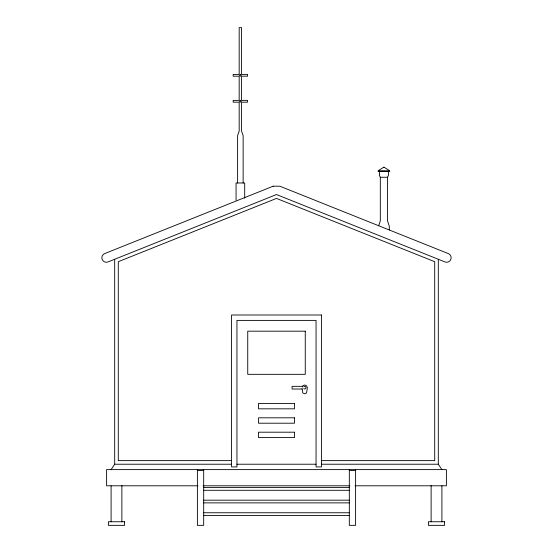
<?xml version="1.0" encoding="UTF-8"?>
<svg xmlns="http://www.w3.org/2000/svg" width="553" height="553" viewBox="0 0 553 553"><rect width="100%" height="100%" fill="white"/><g stroke="black" fill="none" stroke-linecap="round" stroke-linejoin="round"><path stroke-width="0.83" d="M378.694 225.735L380.319 220.861L380.319 177.264L379.42 175.46L379.42 171.534M302.242 387.045L302.768 385.773L304.675 384.985L306.583 385.773L307.371 387.681L306.583 392.962L304.675 393.75L302.768 392.962L302.097 388.434M389.312 229.986L389.312 226.253L387.515 220.861L387.515 177.264L388.413 175.46L388.413 171.534M111.098 469.615L114.692 464.223L114.692 259.267M303.721 386.727L304.675 386.333L305.629 386.727L306.023 387.681L305.629 388.635L304.675 389.029L303.721 388.635M378.072 171.534L389.761 171.534M380.319 177.264L387.515 177.264M301.979 386.333L292.095 386.333L292.095 389.029L301.979 389.029M231.555 460.628L118.287 460.628L118.287 261.7L276.5 198.416L434.713 261.7L434.713 460.628L321.445 460.628M114.692 464.223L231.555 464.223M236.947 464.223L316.053 464.223M321.445 464.223L438.308 464.223L441.902 469.615M197.393 470.513L203.684 470.513M349.316 470.513L355.607 470.513M198.015 485.797L106.605 485.797L106.605 469.615L446.395 469.615L446.395 485.797L354.985 485.797M203.075 485.797L349.925 485.797M203.684 487.594L349.316 487.594M203.684 490.29L349.316 490.29M203.684 500.182L349.316 500.182M203.684 502.877L349.316 502.877M203.684 512.762L349.316 512.762M203.684 515.465L349.316 515.465M441.902 485.797L441.902 521.755M438.308 259.267L438.308 464.223M431.119 485.479L431.119 521.755M355.607 469.615L355.607 525.35L349.316 525.35L349.316 469.615M244.689 198.195L244.689 182.988L236.062 182.988L236.062 200.172M243.133 182.988L243.133 135.52L241.578 131.206L241.578 102.174L247.564 102.174L247.564 100.376L241.578 100.376L241.578 76.196L247.564 76.196L247.564 74.399L241.578 74.399L241.578 27.65L239.173 27.65L239.173 74.399L233.179 74.399L233.179 76.196L239.173 76.196L239.173 100.376L233.179 100.376L233.179 102.174L239.173 102.174L239.173 131.206L237.617 135.52L237.617 182.988M203.684 469.615L203.684 525.35L197.393 525.35L197.393 469.615M121.881 485.479L121.881 521.755M111.098 485.797L111.098 521.755M240.375 74.399L239.477 75.298L240.375 76.196L241.274 75.298L240.375 74.399M240.375 100.376L239.477 101.275L240.375 102.174L241.274 101.275L240.375 100.376M383.913 167.151L378.072 170.746L389.761 170.746L383.913 167.151M273.161 186.195L104.676 253.592A4.493 4.493 0 0 0 102.174 259.433A4.493 4.493 0 0 0 108.015 261.935L276.5 194.538L444.985 261.935A4.493 4.493 0 0 0 450.826 259.433A4.493 4.493 0 0 0 448.324 253.592L279.839 186.195L273.161 186.195M321.445 314.996L231.555 314.996L231.555 466.919L236.947 466.919L236.947 320.394L316.053 320.394L316.053 466.919L321.445 466.919L321.445 314.996M305.263 331.178L247.737 331.178L247.737 374.326L305.263 374.326L305.263 331.178M294.479 403.434L258.521 403.434L258.521 408.826L294.479 408.826L294.479 403.434M294.479 417.812L258.521 417.812L258.521 423.211L294.479 423.211L294.479 417.812M294.479 432.197L258.521 432.197L258.521 437.589L294.479 437.589L294.479 432.197M124.577 521.755L108.402 521.755L108.402 525.35L124.577 525.35L124.577 521.755M444.598 521.755L428.423 521.755L428.423 525.35L444.598 525.35L444.598 521.755"/></g></svg>
